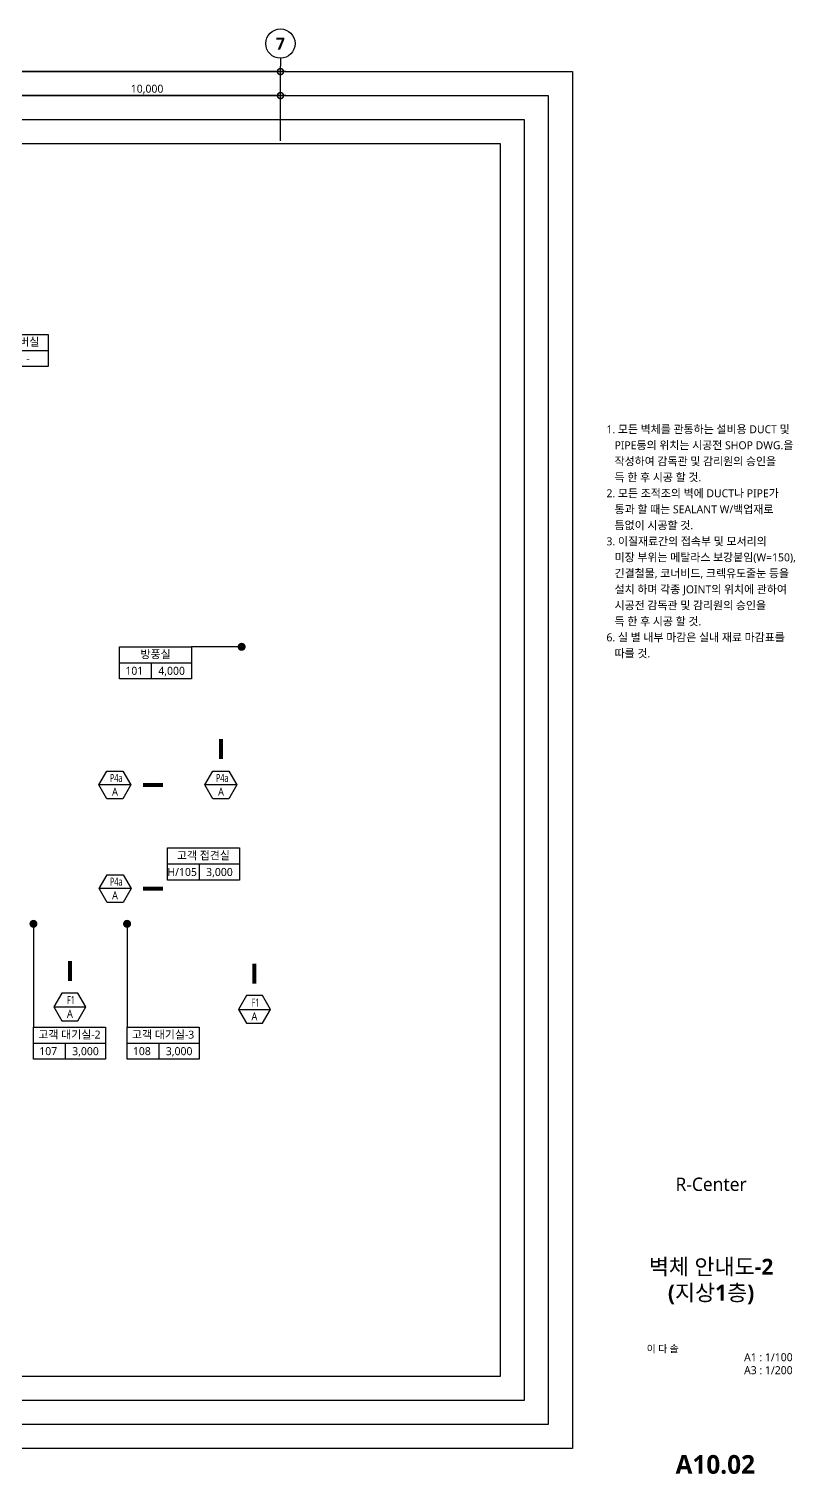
# Model space of a CAD drawing. Header units: millimetres. Extents: x 10038 to 248999, y 2179 to 57100.
# Drawn here: x 136181 to 164899, y 2937 to 57100 of the extents above; entities that cross this region are included whole.
import ezdxf
from ezdxf.enums import TextEntityAlignment as Align

# ---------------------------------------------------------------- set-up
doc = ezdxf.new("R2010")
doc.units = ezdxf.units.MM
doc.header["$LTSCALE"] = 100
doc.layers.get('DEFPOINTS').update_dxf_attribs({"color": 137})
for name, color, linetype in [('DIM', 7, 'Continuous'), ('SHT', 5, 'Continuous'), ('SYM-BUB', 3, 'Continuous'), ('SYM-LEAD', 6, 'Continuous'), ('TEXT', 3, 'Continuous'), ('TEXT-NOTE', 6, 'Continuous'), ('TITLE', 7, 'Continuous'), ('WALLSYM', 6, 'Continuous')]:
    doc.layers.add(name, color=color, linetype=linetype)
doc.layers.add('TEMP', color=171, linetype='Continuous', plot=False)
doc.styles.add('맑은고딕', font='malgun.ttf')
doc.styles.add('맑은고딕B', font='malgunbd.ttf')
doc.styles.add('스타일1', font='malgun.ttf')
doc.styles.add('스타일2', font='malgunbd.ttf')
doc.dimstyles.new('DIM-QD 1', dxfattribs={"dimtxt": 3, "dimasz": 1.5, "dimexe": 1, "dimexo": 0, "dimgap": 1, "dimtad": 1, "dimdec": 3, "dimdsep": 46, "dimlunit": 6, "dimtxsty": '스타일1', "dimblk1": 'ARCHTICK', "dimblk2": 'ARCHTICK', "dimsah": 1, "dimcen": 0, "dimclrd": 256, "dimclre": 256, "dimclrt": 3, "dimazin": 2, "dimtfac": 1, "dimtdec": 3, "dimtix": 1, "dimtmove": 2, "dimatfit": 3, "dimldrblk": 'ARCHTICK', "dimfxl": 1, "dimtolj": 1, "dimtzin": 0, "dimarcsym": 0})
doc.dimstyles.new('GAUN-100', dxfattribs={"dimscale": 100, "dimtxt": 3, "dimasz": 1, "dimexe": 1, "dimexo": 1, "dimgap": 0.5, "dimtad": 1, "dimdec": 0, "dimzin": 1, "dimdsep": 46, "dimlunit": 6, "dimtxsty": '스타일1', "dimblk": 'GAUN-DOT', "dimcen": -2, "dimdle": 2, "dimclrd": 256, "dimclre": 256, "dimclrt": 3, "dimadec": 0, "dimazin": 0, "dimtfac": 1, "dimtdec": 0, "dimtix": 1, "dimtmove": 2, "dimatfit": 3, "dimldrblk": 'DOTSMALL', "dimfxl": 1, "dimtolj": 1, "dimtzin": 1, "dimarcsym": 0})

# ---------------------------------------------------------------- blocks, each defined once
blk = doc.blocks.new('GAUN-DOT')
at = {"linetype": 'ByBlock'}
for p, q in [((2, 0), (-2, 0)), ((0, -2), (0, 2))]:
    blk.add_line(p, q, dxfattribs=at)
at = {"const_width": 2.25}
blk.add_lwpolyline([(0, 0.28125, 1), (0, -0.28125, 1)], format="xyb", close=True, dxfattribs=at)
blk = doc.blocks.new('*D16')
at = {"layer": 'DEFPOINTS', "color": 0, "transparency": 16777216}
for p in [(110610, 55500), (110610, 52800), (145610, 52800)]:
    blk.add_point(p, dxfattribs=at)
at = {"layer": 'DIM', "lineweight": -2, "transparency": 16777216}
for p, q in [((110610, 52900), (110610, 55600)), ((145510, 55500), (110710, 55500)), ((145610, 52900), (145610, 55600))]:
    blk.add_line(p, q, dxfattribs=at)
at = {"layer": 'DIM', "lineweight": -2, "transparency": 16777216, "xscale": 100, "yscale": 100, "zscale": 100, "rotation": 180}
blk.add_blockref('GAUN-DOT', (110610, 55500), dxfattribs=at)
at = {"layer": 'DIM', "lineweight": -2, "transparency": 16777216, "xscale": 100, "yscale": 100, "zscale": 100}
blk.add_blockref('GAUN-DOT', (145610, 55500), dxfattribs=at)
at = {"layer": 'DIM', "color": 3, "transparency": 16777216, "insert": (128110, 55730), "char_height": 300, "attachment_point": 5, "style": '스타일1'}
blk.add_mtext('\\A1;35,000', dxfattribs=at)
blk = doc.blocks.new('_DotSmall')
at = {"color": 0, "linetype": 'ByBlock', "const_width": 0.5}
blk.add_lwpolyline([(-0.0625, 0, 1), (0.0625, 0, 1)], format="xyb", close=True, dxfattribs=at)
blk = doc.blocks.new('NEW_BUB')
at = {"layer": 'SYM-BUB', "color": 6}
blk.add_line((0, 3), (0, 0), dxfattribs=at)
blk.add_circle((0, 8.5), 5.5, dxfattribs=at)
at = {"layer": 'SYM-BUB', "color": 3, "style": '스타일2'}
blk.add_attdef('X', text='', height=4.5, dxfattribs=at).set_placement((0, 8.5), align=Align.MIDDLE)
blk = doc.blocks.new('*D21')
at = {"layer": 'DEFPOINTS', "color": 0, "transparency": 16777216}
for p in [(135610, 54600), (135610, 52800), (145610, 52800)]:
    blk.add_point(p, dxfattribs=at)
at = {"layer": 'DIM', "lineweight": -2, "transparency": 16777216}
for p, q in [((135610, 52900), (135610, 54700)), ((145510, 54600), (135710, 54600)), ((145610, 52900), (145610, 54700))]:
    blk.add_line(p, q, dxfattribs=at)
at = {"layer": 'DIM', "lineweight": -2, "transparency": 16777216, "xscale": 100, "yscale": 100, "zscale": 100, "rotation": 180}
blk.add_blockref('GAUN-DOT', (135610, 54600), dxfattribs=at)
at = {"layer": 'DIM', "lineweight": -2, "transparency": 16777216, "xscale": 100, "yscale": 100, "zscale": 100}
blk.add_blockref('GAUN-DOT', (145610, 54600), dxfattribs=at)
at = {"layer": 'DIM', "color": 3, "transparency": 16777216, "insert": (140610, 54831), "char_height": 300, "attachment_point": 5, "style": '스타일1'}
blk.add_mtext('\\A1;10,000', dxfattribs=at)
blk = doc.blocks.new('room')
at = {"layer": 'TEXT-NOTE'}
for p, q in [((0, 0), (0, 12)), ((0, 12), (27, 12)), ((27, 12), (27, 0)), ((0, 6), (27, 6)), ((12, 0), (12, 6)), ((27, 0), (0, 0))]:
    blk.add_line(p, q, dxfattribs=at)
at = {"layer": 'TEXT-NOTE', "color": 3, "style": '스타일1'}
for tag, p in [('실명', (13.5, 9.28)), ('101', (5.53, 3.02)), ('2400', (19.5, 3))]:
    blk.add_attdef(tag, text='', height=3, dxfattribs=at).set_placement(p, align=Align.MIDDLE)
blk = doc.blocks.new('_ARCHTICK')
at = {"color": 0, "linetype": 'ByBlock', "const_width": 0.15}
blk.add_lwpolyline([(-0.5, -0.5), (0.5, 0.5)], dxfattribs=at)
blk = doc.blocks.new('A$C5a54ec36')
at = {"layer": 'TEXT', "style": '스타일1'}
for s, p in [('1. 모든 벽체를 관통하는 설비용 DUCT 및 ', (0, -30)), ('   PIPE등의 위치는 시공전 SHOP DWG.을', (0, -60)), ('   작성하여 감독관 및 감리원의 승인을', (0, -90)), ('   득 한 후 시공 할 것.', (0, -120)), ('2. 모든 조적조의 벽에 DUCT나 PIPE가', (0, -150)), ('   통과 할 때는 SEALANT W/백업재로', (0, -180)), ('   틈없이 시공할 것.', (0, -210)), ('3. 이질재료간의 접속부 및 모서리의', (0, -240)), ('   미장 부위는 메탈라스 보강붙임(W=150),', (0, -270)), ('   긴결철물, 코너비드, 크렉유도줄눈 등을', (0, -300)), ('   설치 하며 각종 JOINT의 위치에 관하여', (0, -330)), ('   시공전 감독관 및 감리원의 승인을', (0, -360)), ('   득 한 후 시공 할 것.', (0, -390)), ('6. 실 별 내부 마감은 실내 재료 마감표를', (0, -420)), ('   따를 것.', (0, -450))]:
    blk.add_text(s, height=15, dxfattribs=at).set_placement(p, align=Align.BOTTOM_LEFT)
blk = doc.blocks.new('WALLSYM')
at = {"layer": 'WALLSYM'}
blk.add_line((-400, 0), (400, 0), dxfattribs=at)
blk.add_lwpolyline([(-200, 346), (-400, 0), (-200, -346), (200, -346), (400, 0), (200, 346)], close=True, dxfattribs=at)
at = {"layer": 'TEXT', "style": '스타일1'}
for tag, p in [('WALL', (0, 173)), ('HIGH', (0, -173))]:
    blk.add_attdef(tag, text='', height=200, dxfattribs=at).set_placement(p, align=Align.MIDDLE_CENTER)
blk = doc.blocks.new('TITLE')
at = {"layer": 'TITLE', "style": '스타일1'}
for tag, height, p in [('동명칭', 6, (776.77, -457.26)), ('SCALE-A1', 3, (797.5, -522)), ('SCALE-A3', 3, (797.5, -527)), ('DATA', 3, (797.5, -540))]:
    blk.add_attdef(tag, text='', height=height, dxfattribs=at).set_placement(p, align=Align.MIDDLE)
for tag, height, p in [('TITLE1', 6, (776.5, -479.4)), ('TITLE4', 6, (776.5, -484.39)), ('TITLE2', 6, (776.5, -489)), ('TITLE5', 6, (776.5, -493.99)), ('TITLE3', 6, (776.5, -498.7)), ('NAME-1', 3, (760.16, -517.5)), ('NAME-2', 3, (760.16, -526.5)), ('A0.00', 7, (776.5, -561))]:
    blk.add_attdef(tag, text='', height=height, dxfattribs=at).set_placement(p, align=Align.MIDDLE_CENTER)

msp = doc.modelspace()

# ---------------------------------------------------------------- linework, layer by layer
at = {"layer": 'TEMP'}
for points in [[(104608.9, 55500), (156550, 55500), (156550, 3900), (104608.9, 3900)], [(105508.9, 54600), (155650, 54600), (155650, 4800), (105508.9, 4800)], [(106408.9, 53700), (154750, 53700), (154750, 5700), (106408.9, 5700)], [(107308.9, 52800), (153850, 52800), (153850, 6600), (107308.9, 6600)], [(107308.9, 52800), (153850, 52800), (153850, 6600), (107308.9, 6600)]]:
    msp.add_lwpolyline(points, close=True, dxfattribs=at)
at = {"layer": 'WALLSYM', "ltscale": 0.2}
for points in [[(143380.8, 29286.9, 0, 0, 0), (143380.8, 29736.9, 150, 150, 0), (143380.8, 30486.9, 150, 150, 0)], [(140007.1, 28767.3, 0, 0, 0), (140457.1, 28767.3, 150, 150, 0), (141207.1, 28767.3, 150, 150, 0)], [(140008.6, 24883, 0, 0, 0), (140458.6, 24883, 150, 150, 0), (141208.6, 24883, 150, 150, 0)], [(137718, 20965, 0, 0, 0), (137718, 21415, 150, 150, 0), (137718, 22165, 150, 150, 0)], [(144631.8, 20869.6, 0, 0, 0), (144631.8, 21319.6, 150, 150, 0), (144631.8, 22069.6, 150, 150, 0)]]:
    msp.add_lwpolyline(points, format="xyseb", dxfattribs=at)

# ---------------------------------------------------------------- block references
at = {"layer": 'SYM-BUB', "xscale": 100, "yscale": 100, "zscale": 100}
msp.add_blockref('NEW_BUB', (145609.9, 55700), dxfattribs=at).add_auto_attribs({'X': '7'})
at = {"layer": 'TEXT', "xscale": 20, "yscale": 20, "zscale": 20}
msp.add_blockref('A$C5a54ec36', (157828.4, 42455.6), dxfattribs=at)
at = {"layer": 'TEXT'}
ref = msp.add_blockref('TITLE', (84258.8, 0), dxfattribs=dict(at, xscale=100, yscale=100, zscale=100))
ref.add_attrib('TITLE2', '벽체 안내도-2', dxfattribs={"layer": 'SHT', "color": 4, "height": 600, "style": '맑은고딕B'}).set_placement((161750, 10708.6), align=Align.MIDDLE_CENTER)
ref.add_attrib('TITLE3', '(지상1층)', dxfattribs={"layer": 'SHT', "color": 4, "height": 600, "style": '맑은고딕B'}).set_placement((161750, 9738.2), align=Align.MIDDLE_CENTER)
ref.add_attrib('NAME-1', '이 다 솔', dxfattribs={"color": 3, "height": 270, "style": '맑은고딕'}).set_placement((159337.2, 7633.3), align=Align.MIDDLE_LEFT)
ref.add_attrib('SCALE-A1', 'A1 : 1/100', dxfattribs={"layer": 'SHT', "color": 3, "height": 300, "style": '맑은고딕'}).set_placement((163897.9, 7317.2), align=Align.MIDDLE)
ref.add_attrib('SCALE-A3', 'A3 : 1/200', dxfattribs={"layer": 'SHT', "color": 3, "height": 300, "style": '맑은고딕'}).set_placement((163897.9, 6830.8), align=Align.MIDDLE)
ref.add_attrib('A0.00', 'A10.02', dxfattribs={"layer": 'SHT', "color": 4, "height": 700, "style": '맑은고딕B'}).set_placement((161908.8, 3300), align=Align.MIDDLE_CENTER)
at = {"layer": 'TEXT-NOTE'}
ref = msp.add_blockref('room', (134197.2, 44452.1), dxfattribs=dict(at, xscale=100, yscale=100, zscale=100))
ref.add_attrib('2400', '-', dxfattribs={"color": 3, "height": 300, "style": '스타일1'}).set_placement((136147.2, 44752.1), align=Align.MIDDLE_CENTER)
ref.add_attrib('101', 'CA/125', dxfattribs={"color": 3, "height": 300, "style": '스타일1'}).set_placement((134749.8, 44753.9), align=Align.MIDDLE)
ref.add_attrib('실명', 'EMC 챔버실', dxfattribs={"color": 3, "height": 300, "style": '스타일1'}).set_placement((135547.2, 45380.3), align=Align.MIDDLE)
ref = msp.add_blockref('room', (139580, 32742.4), dxfattribs=dict(at, xscale=100, yscale=100, zscale=100))
ref.add_attrib('2400', '4,000', dxfattribs={"color": 3, "height": 300, "style": '스타일1'}).set_placement((141530, 33042.4), align=Align.MIDDLE_CENTER)
ref.add_attrib('101', '101', dxfattribs={"color": 3, "height": 300, "style": '스타일1'}).set_placement((140132.7, 33044.2), align=Align.MIDDLE)
ref.add_attrib('실명', '방풍실', dxfattribs={"color": 3, "height": 300, "style": '스타일1'}).set_placement((140930, 33670.6), align=Align.MIDDLE)
ref = msp.add_blockref('room', (141372.8, 25202.6), dxfattribs=dict(at, xscale=100, yscale=100, zscale=100))
ref.add_attrib('2400', '3,000', dxfattribs={"color": 3, "height": 300, "style": '스타일1'}).set_placement((143322.8, 25502.6), align=Align.MIDDLE_CENTER)
ref.add_attrib('101', 'H/105', dxfattribs={"color": 3, "height": 300, "style": '스타일1'}).set_placement((141925.5, 25504.4), align=Align.MIDDLE)
ref.add_attrib('실명', '고객 접견실', dxfattribs={"color": 3, "height": 300, "style": '스타일1'}).set_placement((142722.8, 26130.8), align=Align.MIDDLE)
ref = msp.add_blockref('room', (136352.5, 18487.4), dxfattribs=dict(at, xscale=100, yscale=100, zscale=100))
ref.add_attrib('2400', '3,000', dxfattribs={"color": 3, "height": 300, "style": '스타일1'}).set_placement((138302.5, 18787.4), align=Align.MIDDLE_CENTER)
ref.add_attrib('101', '107', dxfattribs={"color": 3, "height": 300, "style": '스타일1'}).set_placement((136905.1, 18789.2), align=Align.MIDDLE)
ref.add_attrib('실명', '고객 대기실-2', dxfattribs={"color": 3, "height": 300, "style": '스타일1'}).set_placement((137702.5, 19415.6), align=Align.MIDDLE)
ref = msp.add_blockref('room', (139861.7, 18487.4), dxfattribs=dict(at, xscale=100, yscale=100, zscale=100))
ref.add_attrib('2400', '3,000', dxfattribs={"color": 3, "height": 300, "style": '스타일1'}).set_placement((141811.7, 18787.4), align=Align.MIDDLE_CENTER)
ref.add_attrib('101', '108', dxfattribs={"color": 3, "height": 300, "style": '스타일1'}).set_placement((140414.3, 18789.2), align=Align.MIDDLE)
ref.add_attrib('실명', '고객 대기실-3', dxfattribs={"color": 3, "height": 300, "style": '스타일1'}).set_placement((141211.7, 19415.6), align=Align.MIDDLE)
at = {"layer": 'WALLSYM'}
ref = msp.add_blockref('WALLSYM', (139407.1, 28767.3), dxfattribs=dict(at, xscale=-1.5, yscale=1.5, zscale=1.5))
ref.add_attrib('HIGH', 'A', dxfattribs={"layer": 'TEXT', "height": 300, "style": '스타일1', "width": 0.9}).set_placement((139407.2, 28507.5), align=Align.MIDDLE_CENTER)
ref.add_attrib('WALL', 'P4a', dxfattribs={"layer": 'TEXT', "height": 300, "style": '스타일1', "width": 0.7}).set_placement((139452.1, 29027.1), align=Align.MIDDLE_CENTER)
ref = msp.add_blockref('WALLSYM', (143380.8, 28767.3), dxfattribs=dict(at, xscale=-1.5, yscale=1.5, zscale=1.5))
ref.add_attrib('HIGH', 'A', dxfattribs={"layer": 'TEXT', "height": 300, "style": '스타일1', "width": 0.9}).set_placement((143381, 28507.5), align=Align.MIDDLE_CENTER)
ref.add_attrib('WALL', 'P4a', dxfattribs={"layer": 'TEXT', "height": 300, "style": '스타일1', "width": 0.7}).set_placement((143425.9, 29027.1), align=Align.MIDDLE_CENTER)
ref = msp.add_blockref('WALLSYM', (139408.6, 24883), dxfattribs=dict(at, xscale=-1.5, yscale=1.5, zscale=1.5))
ref.add_attrib('HIGH', 'A', dxfattribs={"layer": 'TEXT', "height": 300, "style": '스타일1', "width": 0.9}).set_placement((139408.7, 24623.2), align=Align.MIDDLE_CENTER)
ref.add_attrib('WALL', 'P4a', dxfattribs={"layer": 'TEXT', "height": 300, "style": '스타일1', "width": 0.7}).set_placement((139453.6, 25142.8), align=Align.MIDDLE_CENTER)
ref = msp.add_blockref('WALLSYM', (137718, 20445.4), dxfattribs=dict(at, xscale=1.5, yscale=1.5, zscale=1.5))
ref.add_attrib('HIGH', 'A', dxfattribs={"layer": 'TEXT', "height": 300, "style": '스타일1', "width": 0.9}).set_placement((137718, 20185.6), align=Align.MIDDLE_CENTER)
ref.add_attrib('WALL', 'F1', dxfattribs={"layer": 'TEXT', "height": 300, "style": '스타일1', "width": 0.7}).set_placement((137758.4, 20705.2), align=Align.MIDDLE_CENTER)
ref = msp.add_blockref('WALLSYM', (144631.8, 20350), dxfattribs=dict(at, xscale=1.5, yscale=1.5, zscale=1.5))
ref.add_attrib('HIGH', 'A', dxfattribs={"layer": 'TEXT', "height": 300, "style": '스타일1', "width": 0.9}).set_placement((144631.8, 20090.2), align=Align.MIDDLE_CENTER)
ref.add_attrib('WALL', 'F1', dxfattribs={"layer": 'TEXT', "height": 300, "style": '스타일1', "width": 0.7}).set_placement((144672.2, 20609.8), align=Align.MIDDLE_CENTER)

# ---------------------------------------------------------------- texts
at = {"layer": 'TEXT', "style": '스타일1'}
msp.add_text('R-Center', height=500, dxfattribs=at).set_placement((161750, 13800), align=Align.MIDDLE_CENTER)

# ---------------------------------------------------------------- dimensions: what is measured, and where the dimension line sits
at = {"layer": 'DIM'}
for base, p2, picture, middle in [((110609.9, 55500), (110609.9, 52800), '*D16', (128109.9, 55730.2)), ((135609.9, 54600), (135609.9, 52800), '*D21', (140609.9, 54831))]:
    dim = msp.add_linear_dim(base=base, p1=(145609.9, 52800), p2=p2, dimstyle='GAUN-100', dxfattribs=at)
    dim.commit()
    dim.dimension.update_dxf_attribs({"geometry": picture, "text_midpoint": middle})

# ---------------------------------------------------------------- leaders
at = {"layer": 'SYM-LEAD'}
for points in [[(144154.9, 33942.4), (143324.4, 33942.4), (142280, 33942.4)], [(136352.5, 23560.2), (136352.5, 22729.6), (136352.5, 19687.4)], [(139861.7, 23560.2), (139861.7, 22729.6), (139861.7, 19687.4)]]:
    msp.add_leader(points, dimstyle='DIM-QD 1', override={"dimscale": 200, "dimasz": 1.5, "dimtad": 0, "dimclrd": 6, "dimldrblk": 'DOT'}, dxfattribs=at)

doc.saveas('drawing.dxf')
